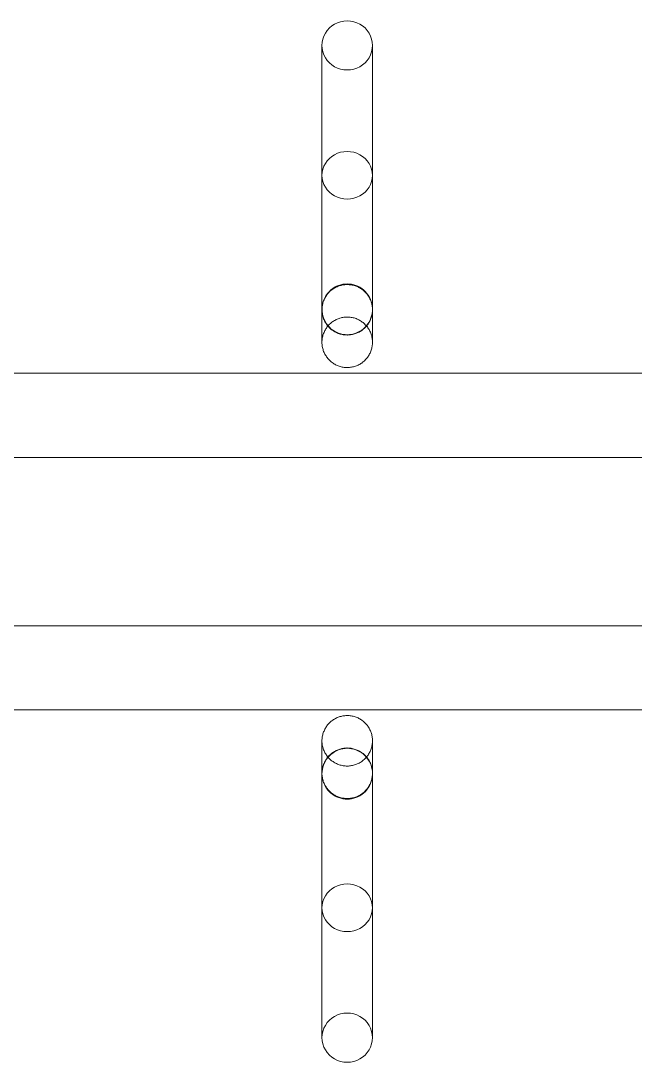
# Model space of a CAD drawing. Header units: millimetres. Extents: x -32954 to 151739, y -65671 to 56243.
# Drawn here: x -8637.9 to -8564.9, y -451.1 to -327.3 of the extents above; entities that cross this region are included whole.
import ezdxf

# ---------------------------------------------------------------- set-up
doc = ezdxf.new("R2010")
doc.units = ezdxf.units.MM
doc.layers.add('M-EQPM', color=7, linetype='Continuous', lineweight=9)

# ---------------------------------------------------------------- blocks, each defined once
blk = doc.blocks.new('М90_Вешалка гардеробная - М90_2_Вешалка гардеробная 38 крючков-8001155-О_ТХ_01')
at = {"layer": 'M-EQPM'}
for p, q in [((-77.73, 59.49), (-77.73, 57.21)), ((-71.73, 57.21), (-71.73, 59.49)), ((980, 20.52), (-980, 20.52)), ((-980, 20.52), (980, 20.52)), ((980, 20.52), (-980, 20.52)), ((-980, 20.52), (980, 20.52)), ((980, 10.52), (-980, 10.52)), ((-980, 10.52), (980, 10.52)), ((-980, -9.48), (980, -9.48)), ((-980, -9.48), (980, -9.48)), ((-980, -19.48), (980, -19.48)), ((-980, -19.48), (980, -19.48)), ((-980, -19.48), (980, -19.48)), ((-980, -19.48), (980, -19.48)), ((-77.73, -56.17), (-77.73, -58.45)), ((-71.73, -58.45), (-71.73, -56.17))]:
    blk.add_line(p, q, dxfattribs=at)
at = {"layer": 'M-EQPM', "flags": 128}
for points in [[(-77.73, 28.06), (-77.73, 28.08), (-77.73, 28.11), (-77.73, 28.17), (-77.73, 28.25), (-77.73, 28.36), (-77.73, 28.49), (-77.73, 28.64), (-77.73, 28.81), (-77.73, 29.01), (-77.73, 29.23), (-77.73, 29.47), (-77.73, 29.73), (-77.73, 30.02), (-77.73, 30.32), (-77.73, 30.64), (-77.73, 30.99), (-77.73, 31.35), (-77.73, 31.73), (-77.73, 32.13), (-77.73, 32.54), (-77.73, 32.97), (-77.73, 33.42), (-77.73, 33.88), (-77.73, 34.36), (-77.73, 34.85), (-77.73, 35.35), (-77.73, 35.87), (-77.73, 36.4), (-77.73, 36.93), (-77.73, 37.48), (-77.73, 38.03), (-77.73, 38.6), (-77.73, 39.17), (-77.73, 39.74), (-77.73, 40.32), (-77.73, 40.9), (-77.73, 41.49), (-77.73, 42.08), (-77.73, 42.67), (-77.73, 43.26), (-77.73, 43.85), (-77.73, 44.44), (-77.73, 45.02), (-77.73, 45.61), (-77.73, 46.18), (-77.73, 46.76), (-77.73, 47.32), (-77.73, 47.88), (-77.73, 48.43), (-77.73, 48.97), (-77.73, 49.51), (-77.73, 50.03), (-77.73, 50.54), (-77.73, 51.04), (-77.73, 51.52), (-77.73, 51.99), (-77.73, 52.45), (-77.73, 52.89), (-77.73, 53.31), (-77.73, 53.72), (-77.73, 54.11), (-77.73, 54.48), (-77.73, 54.83), (-77.73, 55.17), (-77.73, 55.48), (-77.73, 55.78), (-77.73, 56.05), (-77.73, 56.3), (-77.73, 56.53), (-77.73, 56.74), (-77.73, 56.93), (-77.73, 57.09), (-77.73, 57.21)], [(-71.73, 57.21), (-71.73, 57.06), (-71.73, 56.89), (-71.73, 56.7), (-71.73, 56.49), (-71.73, 56.25), (-71.73, 56), (-71.73, 55.72), (-71.73, 55.42), (-71.73, 55.1), (-71.73, 54.76), (-71.73, 54.41), (-71.73, 54.03), (-71.73, 53.64), (-71.73, 53.23), (-71.73, 52.8), (-71.73, 52.36), (-71.73, 51.9), (-71.73, 51.42), (-71.73, 50.94), (-71.73, 50.44), (-71.73, 49.92), (-71.73, 49.4), (-71.73, 48.87), (-71.73, 48.32), (-71.73, 47.77), (-71.73, 47.21), (-71.73, 46.64), (-71.73, 46.07), (-71.73, 45.49), (-71.73, 44.91), (-71.73, 44.32), (-71.73, 43.73), (-71.73, 43.14), (-71.73, 42.55), (-71.73, 41.96), (-71.73, 41.37), (-71.73, 40.79), (-71.73, 40.2), (-71.73, 39.62), (-71.73, 39.05), (-71.73, 38.48), (-71.73, 37.92), (-71.73, 37.37), (-71.73, 36.82), (-71.73, 36.29), (-71.73, 35.76), (-71.73, 35.25), (-71.73, 34.75), (-71.73, 34.26), (-71.73, 33.79), (-71.73, 33.33), (-71.73, 32.89), (-71.73, 32.46), (-71.73, 32.04), (-71.73, 31.65), (-71.73, 31.27), (-71.73, 30.91), (-71.73, 30.58), (-71.73, 30.26), (-71.73, 29.96), (-71.73, 29.68), (-71.73, 29.42), (-71.73, 29.18), (-71.73, 28.97), (-71.73, 28.78), (-71.73, 28.61), (-71.73, 28.46), (-71.73, 28.33), (-71.73, 28.23), (-71.73, 28.16), (-71.73, 28.1), (-71.73, 28.07), (-71.73, 28.06)], [(-77.73, 44.05), (-77.73, 39.66), (-77.73, 35.81), (-77.73, 32.51), (-77.73, 29.75), (-77.73, 27.54), (-77.73, 25.89), (-77.73, 24.79), (-77.73, 24.26), (-77.73, 24.2)], [(-71.73, 24.2), (-71.73, 24.48), (-71.73, 25.32), (-71.73, 26.72), (-71.73, 28.68), (-71.73, 31.19), (-71.73, 34.25), (-71.73, 37.86), (-71.73, 42), (-71.73, 44.05)], [(-77.73, 28.06), (-77.73, 28.18), (-77.72, 28.3), (-77.71, 28.42), (-77.69, 28.54), (-77.67, 28.66), (-77.64, 28.78), (-77.61, 28.89), (-77.58, 29.01), (-77.54, 29.12), (-77.49, 29.23), (-77.44, 29.34), (-77.39, 29.45), (-77.33, 29.55), (-77.27, 29.66), (-77.21, 29.76), (-77.14, 29.86), (-77.06, 29.95), (-76.99, 30.04), (-76.9, 30.13), (-76.82, 30.22), (-76.73, 30.3), (-76.64, 30.38), (-76.55, 30.45), (-76.45, 30.52), (-76.35, 30.59), (-76.25, 30.65), (-76.14, 30.71), (-76.04, 30.76), (-75.93, 30.81), (-75.82, 30.86), (-75.7, 30.9), (-75.59, 30.94), (-75.47, 30.97), (-75.36, 31), (-75.24, 31.02), (-75.12, 31.04), (-75, 31.05), (-74.88, 31.06), (-74.76, 31.06), (-74.73, 31.06)], [(-74.73, 31.06), (-74.61, 31.06), (-74.49, 31.05), (-74.37, 31.04), (-74.25, 31.03), (-74.13, 31), (-74.02, 30.98), (-73.9, 30.95), (-73.79, 30.91), (-73.67, 30.87), (-73.56, 30.83), (-73.45, 30.78), (-73.34, 30.72), (-73.24, 30.67), (-73.14, 30.61), (-73.04, 30.54), (-72.94, 30.47), (-72.84, 30.4), (-72.75, 30.32), (-72.66, 30.24), (-72.58, 30.15), (-72.5, 30.07), (-72.42, 29.97), (-72.34, 29.88), (-72.27, 29.78), (-72.21, 29.68), (-72.14, 29.58), (-72.08, 29.48), (-72.03, 29.37), (-71.98, 29.26), (-71.93, 29.15), (-71.89, 29.04), (-71.86, 28.92), (-71.82, 28.81), (-71.8, 28.69), (-71.77, 28.57), (-71.76, 28.45), (-71.74, 28.34), (-71.73, 28.22), (-71.73, 28.1), (-71.73, 28.06)], [(-77.73, 28.12), (-77.73, 28.08), (-77.73, 28.06)], [(-77.73, 24.2), (-77.73, 24.48), (-77.73, 25.32), (-77.73, 26.72), (-77.73, 28.12)], [(-74.73, 25.06), (-74.85, 25.07), (-74.97, 25.07), (-75.09, 25.09), (-75.21, 25.1), (-75.33, 25.12), (-75.44, 25.15), (-75.56, 25.18), (-75.67, 25.22), (-75.79, 25.26), (-75.9, 25.3), (-76.01, 25.35), (-76.12, 25.4), (-76.22, 25.46), (-76.32, 25.52), (-76.42, 25.59), (-76.52, 25.66), (-76.62, 25.73), (-76.71, 25.81), (-76.8, 25.89), (-76.88, 25.97), (-76.96, 26.06), (-77.04, 26.15), (-77.12, 26.25), (-77.19, 26.34), (-77.25, 26.44), (-77.32, 26.54), (-77.38, 26.65), (-77.43, 26.76), (-77.48, 26.87), (-77.53, 26.98), (-77.57, 27.09), (-77.6, 27.2), (-77.64, 27.32), (-77.66, 27.44), (-77.69, 27.55), (-77.7, 27.67), (-77.72, 27.79), (-77.73, 27.91), (-77.73, 28.03), (-77.73, 28.06)], [(-71.73, 28.06), (-71.73, 27.94), (-71.74, 27.82), (-71.75, 27.7), (-71.77, 27.59), (-71.79, 27.47), (-71.82, 27.35), (-71.85, 27.23), (-71.88, 27.12), (-71.92, 27.01), (-71.97, 26.9), (-72.02, 26.79), (-72.07, 26.68), (-72.13, 26.57), (-72.19, 26.47), (-72.25, 26.37), (-72.32, 26.27), (-72.4, 26.18), (-72.47, 26.09), (-72.56, 26), (-72.64, 25.91), (-72.73, 25.83), (-72.82, 25.75), (-72.91, 25.68), (-73.01, 25.61), (-73.11, 25.54), (-73.21, 25.48), (-73.32, 25.42), (-73.42, 25.36), (-73.53, 25.31), (-73.64, 25.27), (-73.76, 25.23), (-73.87, 25.19), (-73.99, 25.16), (-74.1, 25.13), (-74.22, 25.11), (-74.34, 25.09), (-74.46, 25.08), (-74.58, 25.07), (-74.7, 25.06), (-74.73, 25.06)], [(-71.73, 28.06), (-71.73, 28.08), (-71.73, 28.11), (-71.73, 28.12)], [(-71.73, 28.12), (-71.73, 26.31), (-71.73, 25.05), (-71.73, 24.36), (-71.73, 24.2)], [(-77.73, 24.2), (-77.73, 24.32), (-77.72, 24.44), (-77.71, 24.56), (-77.69, 24.68), (-77.67, 24.8), (-77.64, 24.92), (-77.61, 25.03), (-77.58, 25.15), (-77.54, 25.26), (-77.49, 25.37), (-77.44, 25.48), (-77.39, 25.59), (-77.33, 25.69), (-77.27, 25.8), (-77.21, 25.9), (-77.14, 25.99), (-77.06, 26.09), (-76.99, 26.18), (-76.9, 26.27), (-76.82, 26.35), (-76.73, 26.44), (-76.64, 26.51), (-76.55, 26.59), (-76.45, 26.66), (-76.35, 26.73), (-76.25, 26.79), (-76.14, 26.85), (-76.04, 26.9), (-75.93, 26.95), (-75.82, 27), (-75.7, 27.04), (-75.59, 27.08), (-75.47, 27.11), (-75.36, 27.14), (-75.24, 27.16), (-75.12, 27.18), (-75, 27.19), (-74.88, 27.2), (-74.76, 27.2), (-74.73, 27.2)], [(-74.73, 27.2), (-74.61, 27.2), (-74.49, 27.19), (-74.37, 27.18), (-74.25, 27.16), (-74.13, 27.14), (-74.02, 27.12), (-73.9, 27.09), (-73.79, 27.05), (-73.67, 27.01), (-73.56, 26.97), (-73.45, 26.92), (-73.34, 26.86), (-73.24, 26.81), (-73.14, 26.74), (-73.04, 26.68), (-72.94, 26.61), (-72.84, 26.54), (-72.75, 26.46), (-72.66, 26.38), (-72.58, 26.29), (-72.5, 26.2), (-72.42, 26.11), (-72.34, 26.02), (-72.27, 25.92), (-72.21, 25.82), (-72.14, 25.72), (-72.08, 25.62), (-72.03, 25.51), (-71.98, 25.4), (-71.93, 25.29), (-71.89, 25.18), (-71.86, 25.06), (-71.82, 24.95), (-71.8, 24.83), (-71.77, 24.71), (-71.76, 24.59), (-71.74, 24.47), (-71.73, 24.35), (-71.73, 24.23), (-71.73, 24.2)], [(-74.73, 21.2), (-74.85, 21.2), (-74.97, 21.21), (-75.09, 21.22), (-75.21, 21.24), (-75.33, 21.26), (-75.44, 21.29), (-75.56, 21.32), (-75.67, 21.35), (-75.79, 21.39), (-75.9, 21.44), (-76.01, 21.49), (-76.12, 21.54), (-76.22, 21.6), (-76.32, 21.66), (-76.42, 21.73), (-76.52, 21.8), (-76.62, 21.87), (-76.71, 21.95), (-76.8, 22.03), (-76.88, 22.11), (-76.96, 22.2), (-77.04, 22.29), (-77.12, 22.38), (-77.19, 22.48), (-77.25, 22.58), (-77.32, 22.68), (-77.38, 22.79), (-77.43, 22.9), (-77.48, 23), (-77.53, 23.12), (-77.57, 23.23), (-77.6, 23.34), (-77.64, 23.46), (-77.66, 23.57), (-77.69, 23.69), (-77.7, 23.81), (-77.72, 23.93), (-77.73, 24.05), (-77.73, 24.17), (-77.73, 24.2)], [(-71.73, 24.2), (-71.73, 24.08), (-71.74, 23.96), (-71.75, 23.84), (-71.77, 23.72), (-71.79, 23.61), (-71.82, 23.49), (-71.85, 23.37), (-71.88, 23.26), (-71.92, 23.15), (-71.97, 23.03), (-72.02, 22.92), (-72.07, 22.82), (-72.13, 22.71), (-72.19, 22.61), (-72.25, 22.51), (-72.32, 22.41), (-72.4, 22.32), (-72.47, 22.22), (-72.56, 22.14), (-72.64, 22.05), (-72.73, 21.97), (-72.82, 21.89), (-72.91, 21.82), (-73.01, 21.74), (-73.11, 21.68), (-73.21, 21.62), (-73.32, 21.56), (-73.42, 21.5), (-73.53, 21.45), (-73.64, 21.41), (-73.76, 21.36), (-73.87, 21.33), (-73.99, 21.3), (-74.1, 21.27), (-74.22, 21.25), (-74.34, 21.23), (-74.46, 21.21), (-74.58, 21.21), (-74.7, 21.2), (-74.73, 21.2)], [(-77.73, -23.16), (-77.73, -23.04), (-77.72, -22.92), (-77.71, -22.8), (-77.69, -22.69), (-77.67, -22.57), (-77.64, -22.45), (-77.61, -22.33), (-77.58, -22.22), (-77.54, -22.11), (-77.49, -22), (-77.44, -21.89), (-77.39, -21.78), (-77.33, -21.67), (-77.27, -21.57), (-77.21, -21.47), (-77.14, -21.37), (-77.06, -21.28), (-76.99, -21.19), (-76.9, -21.1), (-76.82, -21.01), (-76.73, -20.93), (-76.64, -20.85), (-76.55, -20.78), (-76.45, -20.71), (-76.35, -20.64), (-76.25, -20.58), (-76.14, -20.52), (-76.04, -20.46), (-75.93, -20.41), (-75.82, -20.37), (-75.7, -20.33), (-75.59, -20.29), (-75.47, -20.26), (-75.36, -20.23), (-75.24, -20.21), (-75.12, -20.19), (-75, -20.18), (-74.88, -20.17), (-74.76, -20.16), (-74.73, -20.16)], [(-74.73, -20.16), (-74.61, -20.17), (-74.49, -20.17), (-74.37, -20.19), (-74.25, -20.2), (-74.13, -20.22), (-74.02, -20.25), (-73.9, -20.28), (-73.79, -20.32), (-73.67, -20.36), (-73.56, -20.4), (-73.45, -20.45), (-73.34, -20.5), (-73.24, -20.56), (-73.14, -20.62), (-73.04, -20.69), (-72.94, -20.76), (-72.84, -20.83), (-72.75, -20.91), (-72.66, -20.99), (-72.58, -21.07), (-72.5, -21.16), (-72.42, -21.25), (-72.34, -21.35), (-72.27, -21.44), (-72.21, -21.54), (-72.14, -21.65), (-72.08, -21.75), (-72.03, -21.86), (-71.98, -21.97), (-71.93, -22.08), (-71.89, -22.19), (-71.86, -22.3), (-71.82, -22.42), (-71.8, -22.54), (-71.77, -22.65), (-71.76, -22.77), (-71.74, -22.89), (-71.73, -23.01), (-71.73, -23.13), (-71.73, -23.16)], [(-74.73, -26.16), (-74.85, -26.16), (-74.97, -26.15), (-75.09, -26.14), (-75.21, -26.13), (-75.33, -26.1), (-75.44, -26.08), (-75.56, -26.05), (-75.67, -26.01), (-75.79, -25.97), (-75.9, -25.93), (-76.01, -25.88), (-76.12, -25.82), (-76.22, -25.77), (-76.32, -25.71), (-76.42, -25.64), (-76.52, -25.57), (-76.62, -25.5), (-76.71, -25.42), (-76.8, -25.34), (-76.88, -25.25), (-76.96, -25.17), (-77.04, -25.08), (-77.12, -24.98), (-77.19, -24.88), (-77.25, -24.78), (-77.32, -24.68), (-77.38, -24.58), (-77.43, -24.47), (-77.48, -24.36), (-77.53, -24.25), (-77.57, -24.14), (-77.6, -24.02), (-77.64, -23.91), (-77.66, -23.79), (-77.69, -23.67), (-77.7, -23.56), (-77.72, -23.44), (-77.73, -23.32), (-77.73, -23.2), (-77.73, -23.16)], [(-77.73, -27.08), (-77.73, -25.27), (-77.73, -24.01), (-77.73, -23.32), (-77.73, -23.16)], [(-77.73, -23.16), (-77.73, -23.44), (-77.73, -24.29), (-77.73, -25.69), (-77.73, -27.64), (-77.73, -30.15), (-77.73, -33.21), (-77.73, -36.82), (-77.73, -40.96), (-77.73, -43.01)], [(-71.73, -23.16), (-71.73, -23.28), (-71.74, -23.4), (-71.75, -23.52), (-71.77, -23.64), (-71.79, -23.76), (-71.82, -23.88), (-71.85, -23.99), (-71.88, -24.11), (-71.92, -24.22), (-71.97, -24.33), (-72.02, -24.44), (-72.07, -24.55), (-72.13, -24.65), (-72.19, -24.76), (-72.25, -24.86), (-72.32, -24.96), (-72.4, -25.05), (-72.47, -25.14), (-72.56, -25.23), (-72.64, -25.32), (-72.73, -25.4), (-72.82, -25.48), (-72.91, -25.55), (-73.01, -25.62), (-73.11, -25.69), (-73.21, -25.75), (-73.32, -25.81), (-73.42, -25.86), (-73.53, -25.91), (-73.64, -25.96), (-73.76, -26), (-73.87, -26.04), (-73.99, -26.07), (-74.1, -26.1), (-74.22, -26.12), (-74.34, -26.14), (-74.46, -26.15), (-74.58, -26.16), (-74.7, -26.16), (-74.73, -26.16)], [(-71.73, -43.01), (-71.73, -38.62), (-71.73, -34.77), (-71.73, -31.47), (-71.73, -28.71), (-71.73, -26.5), (-71.73, -24.85), (-71.73, -23.75), (-71.73, -23.22), (-71.73, -23.16)], [(-71.73, -23.16), (-71.73, -23.44), (-71.73, -24.29), (-71.73, -25.69), (-71.73, -27.08)], [(-77.73, -27.02), (-77.73, -26.9), (-77.72, -26.79), (-77.71, -26.67), (-77.69, -26.55), (-77.67, -26.43), (-77.64, -26.31), (-77.61, -26.2), (-77.58, -26.08), (-77.54, -25.97), (-77.49, -25.86), (-77.44, -25.75), (-77.39, -25.64), (-77.33, -25.53), (-77.27, -25.43), (-77.21, -25.33), (-77.14, -25.23), (-77.06, -25.14), (-76.99, -25.05), (-76.9, -24.96), (-76.82, -24.87), (-76.73, -24.79), (-76.64, -24.71), (-76.55, -24.64), (-76.45, -24.57), (-76.35, -24.5), (-76.25, -24.44), (-76.14, -24.38), (-76.04, -24.32), (-75.93, -24.27), (-75.82, -24.23), (-75.7, -24.19), (-75.59, -24.15), (-75.47, -24.12), (-75.36, -24.09), (-75.24, -24.07), (-75.12, -24.05), (-75, -24.04), (-74.88, -24.03), (-74.76, -24.03), (-74.73, -24.02)], [(-74.73, -24.02), (-74.61, -24.03), (-74.49, -24.03), (-74.37, -24.05), (-74.25, -24.06), (-74.13, -24.08), (-74.02, -24.11), (-73.9, -24.14), (-73.79, -24.18), (-73.67, -24.22), (-73.56, -24.26), (-73.45, -24.31), (-73.34, -24.36), (-73.24, -24.42), (-73.14, -24.48), (-73.04, -24.55), (-72.94, -24.62), (-72.84, -24.69), (-72.75, -24.77), (-72.66, -24.85), (-72.58, -24.93), (-72.5, -25.02), (-72.42, -25.11), (-72.34, -25.21), (-72.27, -25.3), (-72.21, -25.4), (-72.14, -25.51), (-72.08, -25.61), (-72.03, -25.72), (-71.98, -25.83), (-71.93, -25.94), (-71.89, -26.05), (-71.86, -26.16), (-71.82, -26.28), (-71.8, -26.4), (-71.77, -26.52), (-71.76, -26.63), (-71.74, -26.75), (-71.73, -26.87), (-71.73, -26.99), (-71.73, -27.02)], [(-74.73, -30.02), (-74.85, -30.02), (-74.97, -30.02), (-75.09, -30), (-75.21, -29.99), (-75.33, -29.97), (-75.44, -29.94), (-75.56, -29.91), (-75.67, -29.87), (-75.79, -29.83), (-75.9, -29.79), (-76.01, -29.74), (-76.12, -29.69), (-76.22, -29.63), (-76.32, -29.57), (-76.42, -29.5), (-76.52, -29.43), (-76.62, -29.36), (-76.71, -29.28), (-76.8, -29.2), (-76.88, -29.12), (-76.96, -29.03), (-77.04, -28.94), (-77.12, -28.84), (-77.19, -28.75), (-77.25, -28.65), (-77.32, -28.54), (-77.38, -28.44), (-77.43, -28.33), (-77.48, -28.22), (-77.53, -28.11), (-77.57, -28), (-77.6, -27.89), (-77.64, -27.77), (-77.66, -27.65), (-77.69, -27.53), (-77.7, -27.42), (-77.72, -27.3), (-77.73, -27.18), (-77.73, -27.06), (-77.73, -27.02)], [(-77.73, -56.17), (-77.73, -56.02), (-77.73, -55.86), (-77.73, -55.66), (-77.73, -55.45), (-77.73, -55.22), (-77.73, -54.96), (-77.73, -54.68), (-77.73, -54.38), (-77.73, -54.06), (-77.73, -53.73), (-77.73, -53.37), (-77.73, -52.99), (-77.73, -52.6), (-77.73, -52.19), (-77.73, -51.76), (-77.73, -51.32), (-77.73, -50.86), (-77.73, -50.38), (-77.73, -49.9), (-77.73, -49.4), (-77.73, -48.88), (-77.73, -48.36), (-77.73, -47.83), (-77.73, -47.28), (-77.73, -46.73), (-77.73, -46.17), (-77.73, -45.6), (-77.73, -45.03), (-77.73, -44.45), (-77.73, -43.87), (-77.73, -43.28), (-77.73, -42.69), (-77.73, -42.1), (-77.73, -41.51), (-77.73, -40.92), (-77.73, -40.33), (-77.73, -39.75), (-77.73, -39.16), (-77.73, -38.58), (-77.73, -38.01), (-77.73, -37.44), (-77.73, -36.88), (-77.73, -36.33), (-77.73, -35.79), (-77.73, -35.25), (-77.73, -34.73), (-77.73, -34.21), (-77.73, -33.71), (-77.73, -33.22), (-77.73, -32.75), (-77.73, -32.29), (-77.73, -31.85), (-77.73, -31.42), (-77.73, -31.01), (-77.73, -30.61), (-77.73, -30.23), (-77.73, -29.88), (-77.73, -29.54), (-77.73, -29.22), (-77.73, -28.92), (-77.73, -28.64), (-77.73, -28.38), (-77.73, -28.14), (-77.73, -27.93), (-77.73, -27.74), (-77.73, -27.57), (-77.73, -27.42), (-77.73, -27.3), (-77.73, -27.19), (-77.73, -27.12), (-77.73, -27.06), (-77.73, -27.03), (-77.73, -27.02)], [(-77.73, -27.02), (-77.73, -27.04), (-77.73, -27.07), (-77.73, -27.08)], [(-71.73, -27.02), (-71.73, -27.14), (-71.74, -27.26), (-71.75, -27.38), (-71.77, -27.5), (-71.79, -27.62), (-71.82, -27.74), (-71.85, -27.85), (-71.88, -27.97), (-71.92, -28.08), (-71.97, -28.19), (-72.02, -28.3), (-72.07, -28.41), (-72.13, -28.52), (-72.19, -28.62), (-72.25, -28.72), (-72.32, -28.82), (-72.4, -28.91), (-72.47, -29), (-72.56, -29.09), (-72.64, -29.18), (-72.73, -29.26), (-72.82, -29.34), (-72.91, -29.41), (-73.01, -29.48), (-73.11, -29.55), (-73.21, -29.61), (-73.32, -29.67), (-73.42, -29.73), (-73.53, -29.78), (-73.64, -29.82), (-73.76, -29.86), (-73.87, -29.9), (-73.99, -29.93), (-74.1, -29.96), (-74.22, -29.98), (-74.34, -30), (-74.46, -30.01), (-74.58, -30.02), (-74.7, -30.02), (-74.73, -30.02)], [(-71.73, -27.02), (-71.73, -27.04), (-71.73, -27.07), (-71.73, -27.13), (-71.73, -27.21), (-71.73, -27.32), (-71.73, -27.45), (-71.73, -27.6), (-71.73, -27.77), (-71.73, -27.97), (-71.73, -28.19), (-71.73, -28.43), (-71.73, -28.69), (-71.73, -28.98), (-71.73, -29.28), (-71.73, -29.6), (-71.73, -29.95), (-71.73, -30.31), (-71.73, -30.69), (-71.73, -31.09), (-71.73, -31.5), (-71.73, -31.94), (-71.73, -32.38), (-71.73, -32.85), (-71.73, -33.32), (-71.73, -33.81), (-71.73, -34.32), (-71.73, -34.83), (-71.73, -35.36), (-71.73, -35.89), (-71.73, -36.44), (-71.73, -37), (-71.73, -37.56), (-71.73, -38.13), (-71.73, -38.7), (-71.73, -39.28), (-71.73, -39.87), (-71.73, -40.45), (-71.73, -41.04), (-71.73, -41.63), (-71.73, -42.22), (-71.73, -42.81), (-71.73, -43.4), (-71.73, -43.99), (-71.73, -44.57), (-71.73, -45.15), (-71.73, -45.72), (-71.73, -46.28), (-71.73, -46.84), (-71.73, -47.39), (-71.73, -47.94), (-71.73, -48.47), (-71.73, -48.99), (-71.73, -49.5), (-71.73, -50), (-71.73, -50.48), (-71.73, -50.95), (-71.73, -51.41), (-71.73, -51.85), (-71.73, -52.27), (-71.73, -52.68), (-71.73, -53.07), (-71.73, -53.44), (-71.73, -53.8), (-71.73, -54.13), (-71.73, -54.44), (-71.73, -54.74), (-71.73, -55.01), (-71.73, -55.26), (-71.73, -55.5), (-71.73, -55.7), (-71.73, -55.89), (-71.73, -56.06), (-71.73, -56.17)], [(-71.73, -27.08), (-71.73, -27.04), (-71.73, -27.03)]]:
    blk.add_lwpolyline(points, dxfattribs=at)
at = {"layer": 'M-EQPM'}
for centre, major_axis, ratio, start_param, end_param in [((-74.73, 59.49), (-3, 0), 0.973737, 4.712389, 7.853982), ((-74.73, 59.49), (-3, 0), 0.973737, 1.570796, 4.712389), ((-74.73, 44.05), (-3, 0), 0.943394, 4.712389, 7.853982), ((-74.73, 44.05), (-3, 0), 0.943394, 1.570796, 4.712389), ((-74.73, -43.01), (-3, 0), 0.943394, 4.712389, 7.853982), ((-74.73, -43.01), (-3, 0), 0.943394, 1.570796, 4.712389), ((-74.73, -58.45), (-3, 0), 0.973737, 4.712389, 7.853982), ((-74.73, -58.45), (3, 0), 0.973737, 4.712389, 7.853982)]:
    blk.add_ellipse(centre, major_axis=major_axis, ratio=ratio, start_param=start_param, end_param=end_param, dxfattribs=at)
for points in [[(-74.73, 25.1), (-75.08, 25.1), (-75.78, 25.23), (-76.7, 25.76), (-77.38, 26.59), (-77.74, 27.59), (-77.74, 28.65), (-77.38, 29.66), (-76.7, 30.48), (-75.78, 31.02), (-75.08, 31.14), (-74.73, 31.14)], [(-74.73, 31.14), (-74.38, 31.14), (-73.68, 31.02), (-72.76, 30.48), (-72.08, 29.66), (-71.72, 28.65), (-71.71, 27.59), (-72.08, 26.58), (-72.76, 25.76), (-73.68, 25.23), (-74.38, 25.1), (-74.73, 25.1)], [(-74.73, -30.1), (-75.08, -30.1), (-75.78, -29.98), (-76.7, -29.44), (-77.38, -28.62), (-77.74, -27.61), (-77.75, -26.55), (-77.38, -25.55), (-76.7, -24.73), (-75.78, -24.19), (-75.08, -24.06), (-74.73, -24.06)], [(-74.73, -24.06), (-74.38, -24.06), (-73.68, -24.19), (-72.76, -24.72), (-72.07, -25.55), (-71.71, -26.55), (-71.72, -27.62), (-72.08, -28.62), (-72.76, -29.44), (-73.68, -29.98), (-74.38, -30.1), (-74.73, -30.1)]]:
    blk.add_open_spline(points, degree=3, dxfattribs=at)

msp = doc.modelspace()

# ---------------------------------------------------------------- block references
at = {"layer": 'M-EQPM'}
msp.add_blockref('М90_Вешалка гардеробная - М90_2_Вешалка гардеробная 38 крючков-8001155-О_ТХ_01', (-8524.38, -389.72), dxfattribs=at)

doc.saveas('drawing.dxf')
